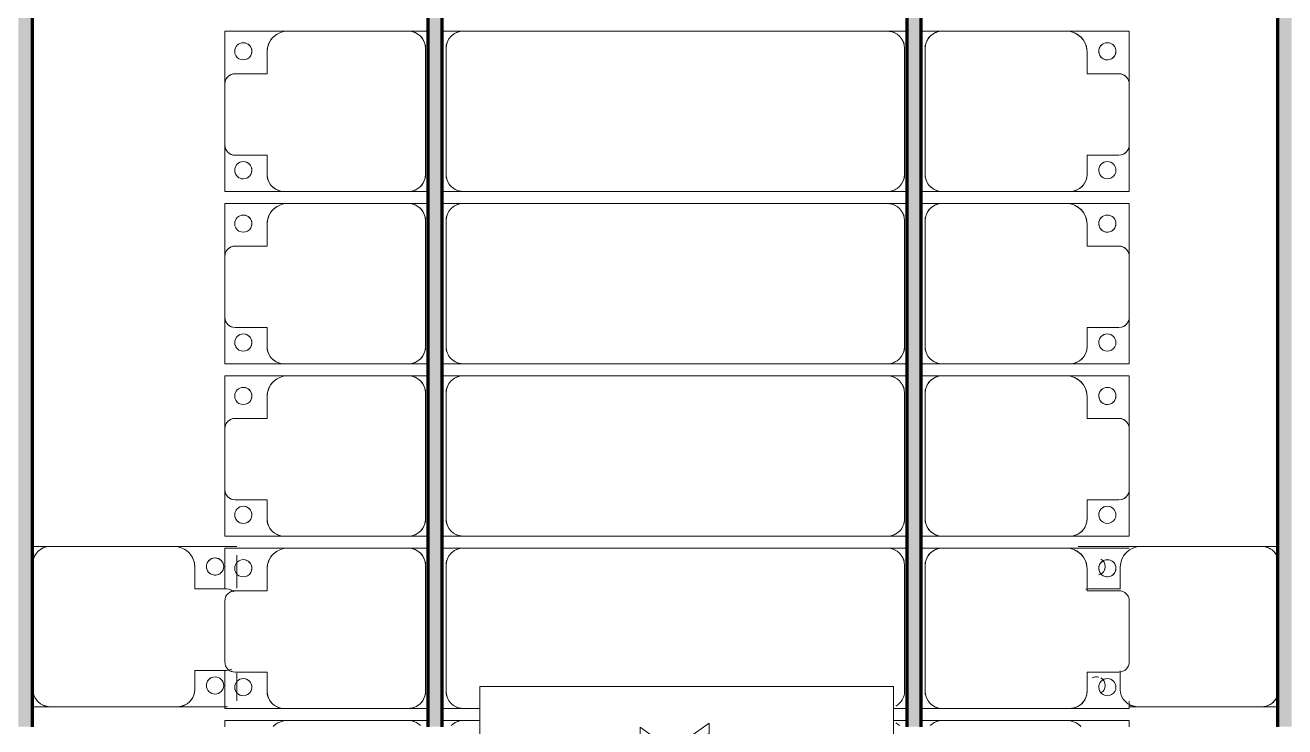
# Model space of a CAD drawing. Header units: millimetres. Extents: x -268744 to 115753, y -96240 to -10461.
# Drawn here: x -39965 to -36310, y -46607 to -44571 of the extents above; entities that cross this region are included whole.
import ezdxf

# ---------------------------------------------------------------- set-up
doc = ezdxf.new("R2010")
doc.units = ezdxf.units.MM
doc.layers.add('A-GENM', color=13, linetype='Continuous', lineweight=9)
doc.layers.add('S-BEAM', color=12, linetype='Continuous', lineweight=9)

# ---------------------------------------------------------------- blocks, each defined once
blk = doc.blocks.new('Dai phao do pin - DẢI PHAO ĐỠ PIN-V64-KHUNG KẾT CẤU BÈ PIN 1')
at = {"layer": 'A-GENM', "color": 7}
for p, q in [((68487.6, 241.6), (68539.7, 241.6)), ((68487.6, 241.6), (68539.7, 241.6)), ((68899.7, 241.6), (68539.7, 241.6)), ((68899.7, 241.6), (69082.2, 241.6)), ((69082.2, 241.6), (68899.7, 241.6)), ((68489.7, 191.6), (68489.7, -173.4)), ((69082.2, 216.5), (69082.2, 120.3)), ((69082.2, 120.3), (69082.2, 216.5)), ((68959.7, 118.2), (68959.7, 181.6)), ((69052.2, 118.2), (68959.7, 118.2)), ((68959.7, -173.4), (68959.7, -118.2)), ((68959.7, -118.2), (69052.2, -118.2)), ((69082.2, -126.6), (69082.2, -206.5)), ((69082.2, -206.5), (69082.2, -126.6)), ((68539.7, -223.4), (68487.6, -223.4)), ((68539.7, -223.4), (68487.6, -223.4)), ((68539.7, -223.4), (68909.7, -223.4)), ((69055, -223.4), (68909.7, -223.4)), ((68909.7, -223.4), (69055, -223.4))]:
    blk.add_line(p, q, dxfattribs=at)
for centre, radius, start, end in [((68539.7, 191.6), 50, 90, 180), ((68539.7, 191.6), 50, 105, 180), ((68899.7, 181.6), 60, 360, 90), ((68899.7, 181.6), 60, 360, 60), ((69018.6, 183.2), 25, 0, 180), ((69018.6, 183.2), 25, 180, 0), ((69018.6, 183.2), 25, 180, 195), ((69018.6, 183.2), 25, 0, 165), ((69018.6, 183.2), 25, 210, 0), ((69052.2, 88.2), 30, 45, 90), ((69052.2, 88.2), 30, 45, 74.1529), ((69052.2, 88.2), 30, 45, 74.1529), ((69052.2, 88.2), 30, 45, 74.1529), ((69018.6, -161.8), 25, 0, 180), ((69018.6, -161.8), 25, 105, 165), ((69018.6, -161.8), 25, 0, 90), ((69052.2, -88.2), 30, 270, 300), ((69052.2, -88.2), 30, 285, 300), ((69052.2, -88.2), 30, 285, 300), ((69052.2, -88.2), 30, 285, 300), ((68539.7, -173.4), 50, 180, 270), ((68539.7, -173.4), 50, 180, 255), ((68909.7, -173.4), 50, 270, 360), ((68909.7, -173.4), 50, 285, 360), ((69018.6, -161.8), 25, 180, 0), ((69018.6, -161.8), 25, 180, 0)]:
    blk.add_arc(centre, radius, start, end, dxfattribs=at)
blk = doc.blocks.new('Dầm C52 - Dầm C52-V20-KHUNG KẾT CẤU BÈ PIN 1')
at = {"layer": 'S-BEAM', "lineweight": 140}
h = blk.add_hatch(color=1, dxfattribs=at)
h.paths.add_polyline_path([(-25480.9, 20), (-25480.9, -20), (-25440.9, -20), (-25440.9, 20)])
h.paths.add_polyline_path([(-25400.9, 1.6), (-25400.9, -20), (-19440.9, -20), (-19443, 20), (-25400.9, 20)])
h.paths.add_polyline_path([(-19400.9, -20), (-13440.9, -20), (-13440.9, 20), (-19400.9, 20), (-19400.9, 1.6)])
h.paths.add_polyline_path([(-13400.9, 1.6), (-13400.9, -20), (-7440.9, -20), (-7440.9, 20), (-13400.9, 20)])
h.paths.add_polyline_path([(-7400.9, 20), (-7400.9, -20), (-1440.9, -20), (-1440.9, 20), (-6515.3, 20)])
h.paths.add_polyline_path([(-1400.9, 1.6), (-1400.9, -20), (4559.1, -20), (4559.1, 20), (-1400.9, 20)])
h.paths.add_polyline_path([(4599.1, 1.6), (4599.1, -20), (10559.1, -20), (10559.1, 20), (4599.1, 20)])
h.paths.add_polyline_path([(10599.1, 20), (10599.1, -20), (16559.1, -20), (16559.1, 20), (11029.4, 20)])
h.paths.add_polyline_path([(16599.1, 20), (16599.1, -20), (22559.1, -20), (22559.1, 20), (17493.2, 20)])
h.paths.add_polyline_path([(22599.1, 1.6), (22599.1, -20), (25259.1, -20), (25259.1, 20), (22599.1, 20)])
h.paths.add_polyline_path([(25299.1, -20), (25441.8, -20), (25441.8, 20), (25299.1, 20), (25299.1, 1.6)])
at = {"layer": 'S-BEAM', "color": 1, "lineweight": 140}
blk.add_line((4559.1, -20), (-1400.9, -20), dxfattribs=at)
blk = doc.blocks.new('Dải phao đi lại kèm đỡ invester - DẢI PHAO ĐI LẠI-V80-KHUNG KẾT CẤU BÈ PIN 1')
at = {"layer": 'A-GENM', "color": 7}
for p, q in [((24258.4, 1312.2), (24411.8, 1312.2)), ((24258.4, 1129.7), (24258.4, 1312.2)), ((24258.4, 1312.2), (24258.4, 1129.7)), ((24411.8, 1312.2), (24258.4, 1312.2)), ((24381.8, 1282.2), (24381.8, 1189.7)), ((24588.2, 1312.2), (24411.8, 1312.2)), ((24588.2, 1312.2), (24723.4, 1312.2)), ((24723.4, 1312.2), (24588.2, 1312.2)), ((24618.2, 1189.7), (24618.2, 1282.2)), ((24723.4, 1312.2), (24723.4, 1139.7)), ((24723.4, 1139.7), (24723.4, 1312.2)), ((24758.4, 1312.2), (24911.8, 1312.2)), ((24758.4, 1129.7), (24758.4, 1312.2)), ((24758.4, 1312.2), (24758.4, 1129.7)), ((24911.8, 1312.2), (24758.4, 1312.2)), ((24881.8, 1282.2), (24881.8, 1189.7)), ((25088.2, 1312.2), (24911.8, 1312.2)), ((25088.2, 1312.2), (25223.4, 1312.2)), ((25223.4, 1312.2), (25088.2, 1312.2)), ((25118.2, 1189.7), (25118.2, 1282.2)), ((25223.4, 1312.2), (25223.4, 1139.7)), ((25223.4, 1139.7), (25223.4, 1312.2)), ((25258.4, 1312.2), (25411.8, 1312.2)), ((25258.4, 1129.7), (25258.4, 1312.2)), ((25258.4, 1312.2), (25258.4, 1129.7)), ((25411.8, 1312.2), (25258.4, 1312.2)), ((25381.8, 1282.2), (25381.8, 1189.7)), ((25588.2, 1312.2), (25411.8, 1312.2)), ((25588.2, 1312.2), (25723.4, 1312.2)), ((25723.4, 1312.2), (25588.2, 1312.2)), ((25618.2, 1189.7), (25618.2, 1282.2)), ((25723.4, 1312.2), (25723.4, 1139.7)), ((25723.4, 1139.7), (25723.4, 1312.2)), ((25758.4, 1129.7), (25758.4, 1312.2)), ((25758.4, 1312.2), (25758.4, 1129.7)), ((25881.8, 1282.2), (25881.8, 1189.7)), ((26088.2, 1312.2), (25911.8, 1312.2)), ((26118.2, 1189.7), (26118.2, 1282.2)), ((26202.2, 1312.2), (26223.4, 1312.2)), ((26223.4, 1312.2), (26202.2, 1312.2)), ((26223.4, 1312.2), (26223.4, 1139.7)), ((26223.4, 1139.7), (26223.4, 1312.2)), ((26258.4, 1312.2), (26276.8, 1312.2)), ((26258.4, 1129.7), (26258.4, 1312.2)), ((26258.4, 1312.2), (26258.4, 1129.7)), ((26276.8, 1312.2), (26258.4, 1312.2)), ((24381.8, 1189.7), (24318.4, 1189.7)), ((24673.4, 1189.7), (24618.2, 1189.7)), ((24881.8, 1189.7), (24818.4, 1189.7)), ((25173.4, 1189.7), (25118.2, 1189.7)), ((25381.8, 1189.7), (25318.4, 1189.7)), ((25673.4, 1189.7), (25618.2, 1189.7)), ((25881.8, 1189.7), (25818.4, 1189.7)), ((26173.4, 1189.7), (26118.2, 1189.7)), ((24723.4, 769.7), (24723.4, 1139.7)), ((25223.4, 769.7), (25223.4, 1139.7)), ((25723.4, 769.7), (25723.4, 1139.7)), ((26223.4, 769.7), (26223.4, 1139.7)), ((24258.4, 1129.7), (24258.4, 769.7)), ((24758.4, 1129.7), (24758.4, 769.7)), ((25258.4, 1129.7), (25258.4, 769.7)), ((25758.4, 1129.7), (25758.4, 769.7)), ((26258.4, 1129.7), (26258.4, 769.7)), ((24258.4, 707.6), (24258.4, 769.7)), ((24258.4, 707.6), (24258.4, 769.7)), ((24723.4, 769.7), (24723.4, 707.6)), ((24723.4, 769.7), (24723.4, 707.6)), ((24758.4, 707.6), (24758.4, 769.7)), ((24758.4, 707.6), (24758.4, 769.7)), ((25223.4, 769.7), (25223.4, 707.6)), ((25223.4, 769.7), (25223.4, 707.6)), ((25258.4, 707.6), (25258.4, 769.7)), ((25258.4, 707.6), (25258.4, 769.7)), ((25723.4, 769.7), (25723.4, 707.6)), ((25723.4, 769.7), (25723.4, 707.6)), ((25758.4, 707.6), (25758.4, 769.7)), ((25758.4, 707.6), (25758.4, 769.7)), ((26223.4, 769.7), (26223.4, 707.6)), ((26223.4, 769.7), (26223.4, 707.6)), ((26258.4, 707.6), (26258.4, 769.7)), ((26258.4, 707.6), (26258.4, 769.7)), ((24308.4, 719.7), (24673.4, 719.7)), ((24808.4, 719.7), (25173.4, 719.7)), ((25308.4, 719.7), (25673.4, 719.7)), ((25808.4, 719.7), (26173.4, 719.7)), ((24258.4, 610.3), (24258.4, 667.6)), ((24258.4, 610.3), (24258.4, 667.6)), ((24673.4, 660.3), (24308.4, 660.3)), ((24723.4, 667.6), (24723.4, 610.3)), ((24723.4, 667.6), (24723.4, 610.3)), ((24758.4, 610.3), (24758.4, 667.6)), ((24758.4, 610.3), (24758.4, 667.6)), ((25173.4, 660.3), (24808.4, 660.3)), ((25223.4, 667.6), (25223.4, 610.3)), ((25223.4, 667.6), (25223.4, 610.3)), ((25258.4, 610.3), (25258.4, 667.6)), ((25258.4, 610.3), (25258.4, 667.6)), ((25673.4, 660.3), (25308.4, 660.3)), ((25723.4, 667.6), (25723.4, 610.3)), ((25723.4, 667.6), (25723.4, 610.3)), ((25758.4, 610.3), (25758.4, 667.6)), ((25758.4, 610.3), (25758.4, 667.6)), ((26173.4, 660.3), (25808.4, 660.3)), ((26223.4, 667.6), (26223.4, 627.6)), ((26223.4, 667.6), (26223.4, 627.6)), ((26258.4, 627.6), (26258.4, 667.6)), ((26258.4, 627.6), (26258.4, 667.6)), ((24258.4, 610.3), (24258.4, -620.3)), ((24723.4, -620.3), (24723.4, 610.3)), ((24758.4, 610.3), (24758.4, -620.3)), ((25223.4, -620.3), (25223.4, 610.3)), ((25258.4, 610.3), (25258.4, -620.3)), ((25723.4, -620.3), (25723.4, 610.3)), ((25758.4, 610.3), (25758.4, -620.3)), ((26223.4, -620.3), (26223.4, -572.4)), ((26258.4, -572.4), (26258.4, -620.3)), ((24258.4, -682.4), (24258.4, -620.3)), ((24258.4, -682.4), (24258.4, -620.3)), ((24723.4, -620.3), (24723.4, -682.4)), ((24723.4, -620.3), (24723.4, -682.4)), ((24758.4, -682.4), (24758.4, -620.3)), ((24758.4, -682.4), (24758.4, -620.3)), ((25223.4, -620.3), (25223.4, -682.4)), ((25223.4, -620.3), (25223.4, -682.4)), ((25258.4, -682.4), (25258.4, -620.3)), ((25258.4, -682.4), (25258.4, -620.3)), ((25723.4, -620.3), (25723.4, -682.4)), ((25723.4, -620.3), (25723.4, -682.4)), ((25758.4, -682.4), (25758.4, -620.3)), ((25758.4, -682.4), (25758.4, -620.3)), ((26223.4, -620.3), (26223.4, -682.4)), ((26223.4, -620.3), (26223.4, -682.4)), ((26258.4, -682.4), (26258.4, -620.3)), ((26258.4, -682.4), (26258.4, -620.3)), ((24308.4, -670.3), (24673.4, -670.3)), ((24808.4, -670.3), (25173.4, -670.3)), ((25308.4, -670.3), (25673.4, -670.3)), ((25808.4, -670.3), (26173.4, -670.3)), ((24258.4, -779.7), (24258.4, -722.4)), ((24258.4, -779.7), (24258.4, -722.4)), ((24673.4, -729.7), (24308.4, -729.7)), ((24723.4, -722.4), (24723.4, -779.7)), ((24723.4, -722.4), (24723.4, -779.7)), ((24758.4, -779.7), (24758.4, -722.4)), ((24758.4, -779.7), (24758.4, -722.4)), ((25173.4, -729.7), (24808.4, -729.7)), ((25223.4, -722.4), (25223.4, -779.7)), ((25223.4, -722.4), (25223.4, -779.7)), ((25258.4, -779.7), (25258.4, -722.4)), ((25258.4, -779.7), (25258.4, -722.4)), ((25673.4, -729.7), (25308.4, -729.7)), ((25723.4, -722.4), (25723.4, -779.7)), ((25723.4, -722.4), (25723.4, -779.7)), ((25758.4, -779.7), (25758.4, -722.4)), ((25758.4, -779.7), (25758.4, -722.4)), ((26173.4, -729.7), (25808.4, -729.7)), ((26223.4, -722.4), (26223.4, -779.7)), ((26223.4, -722.4), (26223.4, -779.7)), ((26258.4, -779.7), (26258.4, -722.4)), ((26258.4, -779.7), (26258.4, -722.4)), ((24258.4, -779.7), (24258.4, -1129.7)), ((24723.4, -1139.7), (24723.4, -779.7)), ((24758.4, -779.7), (24758.4, -1129.7)), ((25223.4, -1139.7), (25223.4, -779.7)), ((25258.4, -779.7), (25258.4, -1129.7)), ((25723.4, -1139.7), (25723.4, -779.7)), ((25758.4, -779.7), (25758.4, -1129.7)), ((26223.4, -1139.7), (26223.4, -779.7)), ((26258.4, -779.7), (26258.4, -1129.7)), ((24258.4, -1312.2), (24258.4, -1129.7)), ((24258.4, -1129.7), (24258.4, -1312.2)), ((24758.4, -1312.2), (24758.4, -1129.7)), ((24758.4, -1129.7), (24758.4, -1312.2)), ((25258.4, -1312.2), (25258.4, -1129.7)), ((25258.4, -1129.7), (25258.4, -1312.2)), ((25758.4, -1312.2), (25758.4, -1129.7)), ((25758.4, -1129.7), (25758.4, -1312.2)), ((26258.4, -1312.2), (26258.4, -1129.7)), ((26258.4, -1129.7), (26258.4, -1312.2)), ((24723.4, -1139.7), (24723.4, -1312.2)), ((24723.4, -1312.2), (24723.4, -1139.7)), ((25223.4, -1139.7), (25223.4, -1312.2)), ((25223.4, -1312.2), (25223.4, -1139.7)), ((25723.4, -1139.7), (25723.4, -1312.2)), ((25723.4, -1312.2), (25723.4, -1139.7)), ((26223.4, -1139.7), (26223.4, -1312.2)), ((26223.4, -1312.2), (26223.4, -1139.7)), ((24318.4, -1189.7), (24381.8, -1189.7)), ((24381.8, -1189.7), (24381.8, -1282.2)), ((24618.2, -1282.2), (24618.2, -1189.7)), ((24618.2, -1189.7), (24673.4, -1189.7)), ((24818.4, -1189.7), (24881.8, -1189.7)), ((24881.8, -1189.7), (24881.8, -1282.2)), ((25118.2, -1282.2), (25118.2, -1189.7)), ((25118.2, -1189.7), (25173.4, -1189.7)), ((25318.4, -1189.7), (25381.8, -1189.7)), ((25381.8, -1189.7), (25381.8, -1282.2)), ((25618.2, -1282.2), (25618.2, -1189.7)), ((25618.2, -1189.7), (25673.4, -1189.7)), ((25818.4, -1189.7), (25881.8, -1189.7)), ((25881.8, -1189.7), (25881.8, -1282.2)), ((26118.2, -1282.2), (26118.2, -1189.7)), ((26118.2, -1189.7), (26173.4, -1189.7)), ((24411.8, -1312.2), (24258.4, -1312.2)), ((24258.4, -1312.2), (24411.8, -1312.2)), ((24411.8, -1312.2), (24588.2, -1312.2)), ((24723.4, -1312.2), (24588.2, -1312.2)), ((24588.2, -1312.2), (24723.4, -1312.2)), ((24911.8, -1312.2), (24758.4, -1312.2)), ((24758.4, -1312.2), (24911.8, -1312.2)), ((24911.8, -1312.2), (25088.2, -1312.2)), ((25223.4, -1312.2), (25088.2, -1312.2)), ((25088.2, -1312.2), (25223.4, -1312.2)), ((25411.8, -1312.2), (25258.4, -1312.2)), ((25258.4, -1312.2), (25411.8, -1312.2)), ((25411.8, -1312.2), (25588.2, -1312.2)), ((25723.4, -1312.2), (25588.2, -1312.2)), ((25588.2, -1312.2), (25723.4, -1312.2)), ((25876.8, -1312.2), (25758.4, -1312.2)), ((25758.4, -1312.2), (25876.8, -1312.2)), ((25911.8, -1312.2), (26088.2, -1312.2)), ((26223.4, -1312.2), (26113.2, -1312.2)), ((26113.2, -1312.2), (26223.4, -1312.2)), ((26276.8, -1312.2), (26258.4, -1312.2)), ((26258.4, -1312.2), (26276.8, -1312.2))]:
    blk.add_line(p, q, dxfattribs=at)
for centre, radius, start, end in [((24411.8, 1282.2), 30, 90, 180), ((24411.8, 1282.2), 30, 105, 165), ((24411.8, 1282.2), 30, 135, 165), ((24411.8, 1282.2), 30, 135, 165), ((24588.2, 1282.2), 30, 0, 90), ((24588.2, 1282.2), 30, 60, 75), ((24588.2, 1282.2), 30, 15, 75), ((24588.2, 1282.2), 30, 60, 75), ((24588.2, 1282.2), 30, 15, 30), ((24588.2, 1282.2), 30, 15, 30), ((24911.8, 1282.2), 30, 90, 180), ((24911.8, 1282.2), 30, 105, 165), ((24911.8, 1282.2), 30, 135, 165), ((24911.8, 1282.2), 30, 135, 165), ((25088.2, 1282.2), 30, 0, 90), ((25088.2, 1282.2), 30, 60, 75), ((25088.2, 1282.2), 30, 15, 75), ((25088.2, 1282.2), 30, 60, 75), ((25088.2, 1282.2), 30, 15, 30), ((25088.2, 1282.2), 30, 15, 30), ((25411.8, 1282.2), 30, 90, 180), ((25411.8, 1282.2), 30, 105, 165), ((25411.8, 1282.2), 30, 139.6216, 165), ((25411.8, 1282.2), 30, 139.6216, 165), ((25588.2, 1282.2), 30, 0, 90), ((25588.2, 1282.2), 30, 60, 75), ((25588.2, 1282.2), 30, 15, 75), ((25588.2, 1282.2), 30, 60, 75), ((25588.2, 1282.2), 30, 15, 30), ((25588.2, 1282.2), 30, 15, 30), ((25911.8, 1282.2), 30, 90, 180), ((26088.2, 1282.2), 30, 0, 90), ((24316.8, 1248.6), 25, 90, 270), ((24316.8, 1248.6), 25, 90, 255), ((24316.8, 1248.6), 25, 270, 90), ((24316.8, 1248.6), 25, 300, 90), ((24661.8, 1248.6), 25, 90, 270), ((24661.8, 1248.6), 25, 90, 180), ((24661.8, 1248.6), 25, 270, 90), ((24661.8, 1248.6), 25, 270, 90), ((24816.8, 1248.6), 25, 90, 270), ((24816.8, 1248.6), 25, 90, 255), ((24816.8, 1248.6), 25, 270, 90), ((24816.8, 1248.6), 25, 300, 90), ((25161.8, 1248.6), 25, 90, 270), ((25161.8, 1248.6), 25, 90, 180), ((25161.8, 1248.6), 25, 270, 90), ((25161.8, 1248.6), 25, 270, 90), ((25316.8, 1248.6), 25, 90, 270), ((25316.8, 1248.6), 25, 90, 255), ((25316.8, 1248.6), 25, 270, 90), ((25316.8, 1248.6), 25, 300, 90), ((25661.8, 1248.6), 25, 90, 270), ((25661.8, 1248.6), 25, 90, 180), ((25661.8, 1248.6), 25, 270, 90), ((25661.8, 1248.6), 25, 270, 90), ((25816.8, 1248.6), 25, 90, 270), ((25816.8, 1248.6), 25, 90, 255), ((25816.8, 1248.6), 25, 270, 90), ((25816.8, 1248.6), 25, 300, 90), ((26161.8, 1248.6), 25, 90, 270), ((26161.8, 1248.6), 25, 90, 180), ((26161.8, 1248.6), 25, 270, 90), ((26161.8, 1248.6), 25, 270, 90), ((24316.8, 1248.6), 25, 270, 285), ((24661.8, 1248.6), 25, 195, 255), ((24816.8, 1248.6), 25, 270, 285), ((25161.8, 1248.6), 25, 195, 255), ((25316.8, 1248.6), 25, 270, 285), ((25661.8, 1248.6), 25, 195, 255), ((25816.8, 1248.6), 25, 270, 285), ((26161.8, 1248.6), 25, 195, 255), ((24318.4, 1129.7), 60, 90, 180), ((24318.4, 1129.7), 60, 90, 150), ((24673.4, 1139.7), 50, 0, 90), ((24673.4, 1139.7), 50, 15, 90), ((24818.4, 1129.7), 60, 90, 180), ((24818.4, 1129.7), 60, 90, 150), ((25173.4, 1139.7), 50, 0, 90), ((25173.4, 1139.7), 50, 15, 90), ((25318.4, 1129.7), 60, 90, 180), ((25318.4, 1129.7), 60, 90, 150), ((25673.4, 1139.7), 50, 360, 90), ((25673.4, 1139.7), 50, 15, 90), ((25818.4, 1129.7), 60, 90, 180), ((25818.4, 1129.7), 60, 90, 150), ((26173.4, 1139.7), 50, 360, 90), ((26173.4, 1139.7), 50, 15, 90), ((26318.4, 1129.7), 60, 135, 180), ((26318.4, 1129.7), 60, 135, 150), ((24308.4, 769.7), 50, 180, 270), ((24673.4, 769.7), 50, 270, 0), ((24808.4, 769.7), 50, 180, 270), ((25173.4, 769.7), 50, 270, 0), ((25308.4, 769.7), 50, 180, 270), ((25673.4, 769.7), 50, 270, 360), ((25808.4, 769.7), 50, 180, 270), ((26173.4, 769.7), 50, 270, 360), ((26308.4, 769.7), 50, 180, 225), ((24308.4, 769.7), 50, 195, 270), ((24673.4, 769.7), 50, 270, 345), ((24808.4, 769.7), 50, 195, 270), ((25173.4, 769.7), 50, 270, 345), ((25308.4, 769.7), 50, 195, 270), ((25673.4, 769.7), 50, 270, 345), ((25808.4, 769.7), 50, 195, 270), ((26173.4, 769.7), 50, 270, 345), ((26308.4, 769.7), 50, 195, 225), ((24308.4, 610.3), 50, 90, 180), ((24308.4, 610.3), 50, 105, 120), ((24673.4, 610.3), 50, 0, 90), ((24673.4, 610.3), 50, 60, 90), ((24808.4, 610.3), 50, 90, 180), ((24808.4, 610.3), 50, 105, 120), ((25173.4, 610.3), 50, 0, 90), ((25173.4, 610.3), 50, 60, 90), ((25308.4, 610.3), 50, 90, 180), ((25308.4, 610.3), 50, 105, 120), ((25673.4, 610.3), 50, 360, 90), ((25673.4, 610.3), 50, 60, 90), ((25808.4, 610.3), 50, 90, 180), ((25808.4, 610.3), 50, 105, 120), ((26173.4, 610.3), 50, 30, 90), ((26173.4, 610.3), 50, 60, 90), ((24308.4, 610.3), 50, 150, 180), ((24673.4, 610.3), 50, 15, 30), ((24808.4, 610.3), 50, 150, 180), ((25173.4, 610.3), 50, 15, 30), ((25308.4, 610.3), 50, 150, 180), ((25673.4, 610.3), 50, 15, 30), ((25808.4, 610.3), 50, 150, 180), ((26308.4, 610.3), 50, 135, 150), ((24308.4, -620.3), 50, 180, 270), ((24673.4, -620.3), 50, 270, 0), ((24673.4, -620.3), 50, 330, 0), ((24808.4, -620.3), 50, 180, 270), ((25173.4, -620.3), 50, 270, 0), ((25173.4, -620.3), 50, 330, 0), ((25308.4, -620.3), 50, 180, 270), ((25673.4, -620.3), 50, 270, 360), ((25673.4, -620.3), 50, 330, 360), ((25808.4, -620.3), 50, 180, 270), ((26173.4, -620.3), 50, 270, 360), ((26173.4, -620.3), 50, 330, 360), ((26308.4, -620.3), 50, 180, 225), ((24308.4, -620.3), 50, 195, 225), ((24808.4, -620.3), 50, 195, 225), ((25308.4, -620.3), 50, 195, 225), ((25808.4, -620.3), 50, 195, 225), ((26308.4, -620.3), 50, 195, 225), ((24308.4, -620.3), 50, 240, 270), ((24673.4, -620.3), 50, 270, 300), ((24808.4, -620.3), 50, 240, 270), ((25173.4, -620.3), 50, 270, 300), ((25308.4, -620.3), 50, 240, 270), ((25673.4, -620.3), 50, 270, 300), ((25808.4, -620.3), 50, 240, 270), ((26173.4, -620.3), 50, 270, 300), ((24308.4, -779.7), 50, 90, 180), ((24308.4, -779.7), 50, 90, 165), ((24673.4, -779.7), 50, 0, 90), ((24673.4, -779.7), 50, 15, 90), ((24808.4, -779.7), 50, 90, 180), ((24808.4, -779.7), 50, 90, 165), ((25173.4, -779.7), 50, 0, 90), ((25173.4, -779.7), 50, 15, 90), ((25308.4, -779.7), 50, 90, 180), ((25308.4, -779.7), 50, 90, 165), ((25673.4, -779.7), 50, 0, 90), ((25673.4, -779.7), 50, 15, 90), ((25808.4, -779.7), 50, 90, 180), ((25808.4, -779.7), 50, 90, 165), ((26173.4, -779.7), 50, 360, 90), ((26173.4, -779.7), 50, 15, 90), ((26308.4, -779.7), 50, 135, 180), ((26308.4, -779.7), 50, 135, 165), ((24318.4, -1129.7), 60, 180, 270), ((24818.4, -1129.7), 60, 180, 270), ((25318.4, -1129.7), 60, 180, 270), ((25818.4, -1129.7), 60, 180, 270), ((26318.4, -1129.7), 60, 180, 225), ((24318.4, -1129.7), 60, 210, 270), ((24673.4, -1139.7), 50, 270, 0), ((24673.4, -1139.7), 50, 270, 345), ((24818.4, -1129.7), 60, 210, 270), ((25173.4, -1139.7), 50, 270, 0), ((25173.4, -1139.7), 50, 270, 345), ((25318.4, -1129.7), 60, 210, 270), ((25673.4, -1139.7), 50, 270, 360), ((25673.4, -1139.7), 50, 270, 345), ((25818.4, -1129.7), 60, 210, 270), ((26173.4, -1139.7), 50, 270, 360), ((26173.4, -1139.7), 50, 270, 345), ((26318.4, -1129.7), 60, 210, 225), ((24316.8, -1258.6), 25, 90, 270), ((24316.8, -1258.6), 25, 90, 165), ((24316.8, -1258.6), 25, 270, 90), ((24316.8, -1258.6), 25, 60, 90), ((24661.8, -1258.6), 25, 90, 270), ((24661.8, -1258.6), 25, 90, 165), ((24661.8, -1258.6), 25, 270, 90), ((24661.8, -1258.6), 25, 15, 90), ((24816.8, -1258.6), 25, 90, 270), ((24816.8, -1258.6), 25, 90, 165), ((24816.8, -1258.6), 25, 270, 90), ((24816.8, -1258.6), 25, 60, 90), ((25161.8, -1258.6), 25, 90, 270), ((25161.8, -1258.6), 25, 90, 165), ((25161.8, -1258.6), 25, 270, 90), ((25161.8, -1258.6), 25, 15, 90), ((25316.8, -1258.6), 25, 90, 270), ((25316.8, -1258.6), 25, 90, 165), ((25316.8, -1258.6), 25, 270, 90), ((25316.8, -1258.6), 25, 60, 90), ((25661.8, -1258.6), 25, 90, 270), ((25661.8, -1258.6), 25, 90, 165), ((25661.8, -1258.6), 25, 270, 90), ((25661.8, -1258.6), 25, 15, 90), ((25816.8, -1258.6), 25, 90, 270), ((25816.8, -1258.6), 25, 90, 165), ((25816.8, -1258.6), 25, 270, 90), ((25816.8, -1258.6), 25, 60, 90), ((26161.8, -1258.6), 25, 90, 270), ((26161.8, -1258.6), 25, 90, 165), ((26161.8, -1258.6), 25, 270, 90), ((26161.8, -1258.6), 25, 15, 90), ((24316.8, -1258.6), 25, 180, 270), ((24316.8, -1258.6), 25, 270, 30), ((24661.8, -1258.6), 25, 180, 270), ((24661.8, -1258.6), 25, 270, 0), ((24816.8, -1258.6), 25, 180, 270), ((24816.8, -1258.6), 25, 270, 30), ((25161.8, -1258.6), 25, 180, 270), ((25161.8, -1258.6), 25, 270, 360), ((25316.8, -1258.6), 25, 180, 270), ((25316.8, -1258.6), 25, 270, 30), ((25661.8, -1258.6), 25, 180, 270), ((25661.8, -1258.6), 25, 270, 360), ((25816.8, -1258.6), 25, 180, 270), ((25816.8, -1258.6), 25, 270, 30), ((26161.8, -1258.6), 25, 180, 270), ((26161.8, -1258.6), 25, 270, 360), ((24411.8, -1282.2), 30, 180, 270), ((24411.8, -1282.2), 30, 195, 225), ((24411.8, -1282.2), 30, 195, 255), ((24411.8, -1282.2), 30, 195, 225), ((24588.2, -1282.2), 30, 270, 0), ((24588.2, -1282.2), 30, 285, 345), ((24588.2, -1282.2), 30, 285, 300), ((24588.2, -1282.2), 30, 285, 300), ((24588.2, -1282.2), 30, 326.069, 345), ((24588.2, -1282.2), 30, 326.069, 345), ((24911.8, -1282.2), 30, 180, 270), ((24911.8, -1282.2), 30, 195, 225), ((24911.8, -1282.2), 30, 195, 255), ((24911.8, -1282.2), 30, 195, 225), ((25088.2, -1282.2), 30, 270, 0), ((25088.2, -1282.2), 30, 285, 345), ((25088.2, -1282.2), 30, 285, 300), ((25088.2, -1282.2), 30, 285, 300), ((25088.2, -1282.2), 30, 326.069, 345), ((25088.2, -1282.2), 30, 326.069, 345), ((25411.8, -1282.2), 30, 180, 270), ((25411.8, -1282.2), 30, 195, 220.3784), ((25411.8, -1282.2), 30, 195, 255), ((25411.8, -1282.2), 30, 195, 220.3784), ((25588.2, -1282.2), 30, 270, 0), ((25588.2, -1282.2), 30, 285, 345), ((25588.2, -1282.2), 30, 285, 300), ((25588.2, -1282.2), 30, 285, 300), ((25588.2, -1282.2), 30, 326.069, 345), ((25588.2, -1282.2), 30, 326.069, 345), ((25911.8, -1282.2), 30, 180, 270), ((25911.8, -1282.2), 30, 195, 210), ((25911.8, -1282.2), 30, 195, 210), ((25911.8, -1282.2), 30, 195, 210), ((26088.2, -1282.2), 30, 270, 360), ((26088.2, -1282.2), 30, 315, 345), ((26088.2, -1282.2), 30, 326.069, 345), ((26088.2, -1282.2), 30, 326.069, 330)]:
    blk.add_arc(centre, radius, start, end, dxfattribs=at)
blk = doc.blocks.new('Dầm C52 - Dầm C52-V81-KHUNG KẾT CẤU BÈ PIN 1')
at = {"layer": 'S-BEAM', "lineweight": 140}
h = blk.add_hatch(color=1, dxfattribs=at)
h.paths.add_polyline_path([(-25480.9, 20), (-25480.9, -20), (-25440.9, -20), (-25445.2, 20)])
h.paths.add_polyline_path([(-25400.9, -20), (-19440.9, -20), (-19443, 20), (-25400.9, 20), (-25400.9, -7.9)])
h.paths.add_polyline_path([(-19400.9, -20), (-13440.9, -20), (-13440.9, 20), (-19400.9, 20), (-19400.9, -7.9)])
h.paths.add_polyline_path([(-13400.9, -7.9), (-13400.9, -20), (-7440.9, -20), (-7440.9, 20), (-13400.9, 20)])
h.paths.add_polyline_path([(-7400.9, -20), (-1440.9, -20), (-1440.9, 20), (-7400.9, 20), (-7400.9, -7.9)])
h.paths.add_polyline_path([(-1400.9, -7.9), (-1400.9, -20), (4559.1, -20), (4559.1, 20), (-1400.9, 20)])
h.paths.add_polyline_path([(4599.1, -20), (10559.1, -20), (10559.1, 20), (4599.1, 20), (4599.1, -7.9)])
h.paths.add_polyline_path([(10599.1, 20), (10599.1, -20), (16559.1, -20), (16559.1, 20), (11029.4, 20)])
h.paths.add_polyline_path([(16599.1, -20), (22559.1, -20), (22559.1, 20), (16599.1, 20), (16599.1, -7.9)])
h.paths.add_polyline_path([(22599.1, -7.9), (22599.1, -20), (25259.1, -20), (25259.1, 20), (22599.1, 20)])
h.paths.add_polyline_path([(25299.1, -20), (25480.9, -20), (25480.9, 20), (25299.1, 20), (25299.1, -7.9)])
at = {"layer": 'S-BEAM', "color": 1, "lineweight": 140}
for p, q in [((-1400.9, 20), (4559.1, 20)), ((4559.1, -20), (-1400.9, -20))]:
    blk.add_line(p, q, dxfattribs=at)
blk = doc.blocks.new('Dầm C52 - Dầm C52-102503-KHUNG KẾT CẤU BÈ PIN 1')
at = {"layer": 'S-BEAM', "lineweight": 140}
h = blk.add_hatch(color=1, dxfattribs=at)
h.paths.add_polyline_path([(-25480.9, 20), (-25480.9, -20), (-25440.9, -20), (-25440.9, 20)])
h.paths.add_polyline_path([(-25400.9, 20), (-25400.9, -20), (-19440.9, -20), (-19443, 20), (-24983.5, 20)])
h.paths.add_polyline_path([(-19400.9, 20), (-19400.9, -20), (-13440.9, -20), (-13440.9, 20), (-17596.2, 20)])
h.paths.add_polyline_path([(-13400.9, -20), (-7440.9, -20), (-7440.9, 20), (-13400.9, 20)])
h.paths.add_polyline_path([(-7400.9, -20), (-1440.9, -20), (-1440.9, 20), (-7400.9, 20)])
h.paths.add_polyline_path([(-1400.9, -20), (4559.1, -20), (4559.1, 20), (-1400.9, 20)])
h.paths.add_polyline_path([(4599.1, -20), (10559.1, -20), (10559.1, 20), (4599.1, 20)])
h.paths.add_polyline_path([(10599.1, 20), (10599.1, -20), (16559.1, -20), (16559.1, 20), (11952.8, 20)])
h.paths.add_polyline_path([(16599.1, -20), (22559.1, -20), (22559.1, 20), (16599.1, 20)])
h.paths.add_polyline_path([(22599.1, -20), (25259.1, -20), (25259.1, 20), (22599.1, 20)])
h.paths.add_polyline_path([(25299.1, -20), (25441.8, -20), (25441.8, 20), (25299.1, 20)])
at = {"layer": 'S-BEAM', "color": 1, "lineweight": 140}
for p, q in [((-1400.9, 20), (4559.1, 20)), ((4559.1, -20), (-1400.9, -20))]:
    blk.add_line(p, q, dxfattribs=at)
blk = doc.blocks.new('Dầm C52 - Dầm C52-102502-KHUNG KẾT CẤU BÈ PIN 1')
at = {"layer": 'S-BEAM', "lineweight": 140}
h = blk.add_hatch(color=1, dxfattribs=at)
h.paths.add_polyline_path([(-25480.9, 20), (-25480.9, -20), (-25440.9, -20), (-25440.9, 20)])
h.paths.add_polyline_path([(-25400.9, 20), (-25400.9, -20), (-19440.9, -20), (-19443, 20), (-24983.5, 20)])
h.paths.add_polyline_path([(-19400.9, 20), (-19400.9, -20), (-13440.9, -20), (-13440.9, 20), (-18981.3, 20)])
h.paths.add_polyline_path([(-13400.9, -20), (-7440.9, -20), (-7440.9, 20), (-13400.9, 20)])
h.paths.add_polyline_path([(-7400.9, -20), (-1440.9, -20), (-1440.9, 20), (-7400.9, 20)])
h.paths.add_polyline_path([(-1400.9, -20), (4559.1, -20), (4559.1, 20), (-1400.9, 20)])
h.paths.add_polyline_path([(4599.1, 20), (4599.1, -20), (10559.1, -20), (10559.1, 20), (5027.2, 20)])
h.paths.add_polyline_path([(10599.1, -20), (16559.1, -20), (16559.1, 20), (10599.1, 20)])
h.paths.add_polyline_path([(16599.1, 20), (16599.1, -20), (22559.1, -20), (22559.1, 20), (17031.5, 20)])
h.paths.add_polyline_path([(22599.1, -20), (25259.1, -20), (25259.1, 20), (22599.1, 20)])
h.paths.add_polyline_path([(25299.1, -20), (25480.9, -20), (25480.9, 20), (25299.1, 20)])
at = {"layer": 'S-BEAM', "color": 1, "lineweight": 140}
blk.add_line((-1400.9, 20), (4559.1, 20), dxfattribs=at)
blk = doc.blocks.new('Dai phao do pin - DẢI PHAO ĐỠ PIN-V91-KHUNG KẾT CẤU BÈ PIN 1')
at = {"layer": 'A-GENM', "color": 7}
for p, q in [((-1312.2, 241.6), (-1129.7, 241.6)), ((-1129.7, 241.6), (-1312.2, 241.6)), ((-779.7, 241.6), (-1129.7, 241.6)), ((-779.7, 241.6), (-732.4, 241.6)), ((-779.7, 241.6), (-732.4, 241.6)), ((-1189.7, 181.6), (-1189.7, 118.2)), ((-1189.7, 118.2), (-1282.2, 118.2)), ((-1189.7, -119.2), (-1189.7, -173.4)), ((-1139.7, -223.4), (-1164.4, -223.4)), ((-1164.4, -223.4), (-1139.7, -223.4)), ((-1139.7, -223.4), (-779.7, -223.4)), ((-732.4, -223.4), (-779.7, -223.4)), ((-732.4, -223.4), (-779.7, -223.4))]:
    blk.add_line(p, q, dxfattribs=at)
for centre, radius, start, end in [((-1129.7, 181.6), 60, 90, 180), ((-1129.7, 181.6), 60, 135, 150), ((-779.7, 191.6), 50, 30, 90), ((-779.7, 191.6), 50, 30, 75), ((-1258.6, 183.2), 25, 285, 0), ((-1258.6, 183.2), 25, 0, 60), ((-1258.6, 183.2), 25, 0, 60), ((-1258.6, 183.2), 25, 330, 360), ((-1258.6, 183.2), 25, 285, 300), ((-1282.2, 88.2), 30, 90, 105), ((-1258.6, -161.8), 25, 75, 120), ((-1258.6, -161.8), 25, 90, 120), ((-1258.6, -161.8), 25, 0, 60), ((-1258.6, -161.8), 25, 0, 60), ((-1258.6, -161.8), 25, 300, 0), ((-1258.6, -161.8), 25, 300, 360), ((-1139.7, -173.4), 50, 180, 270), ((-1139.7, -173.4), 50, 240, 255), ((-779.7, -173.4), 50, 270, 330), ((-779.7, -173.4), 50, 285, 330)]:
    blk.add_arc(centre, radius, start, end, dxfattribs=at)
blk = doc.blocks.new('Invester - SG -510HX-20237-KHUNG KẾT CẤU BÈ PIN 1')
at = {"layer": 'A-GENM', "color": 7}
for p, q in [((800, 600), (-800, 600)), ((-800, 600), (-800, -600)), ((800, -600), (800, 600)), ((-700.9, 111.3), (-707.5, 97.6)), ((-690.2, 123), (-700.9, 111.3)), ((-675.5, 131.4), (-690.2, 123)), ((-657.8, 136.5), (-675.5, 131.4)), ((-673.2, 104.5), (-658.6, 111)), ((-658.6, 111), (-637.3, 113.1)), ((-638.3, 138.2), (-657.8, 136.5)), ((-617.1, 136.5), (-638.3, 138.2)), ((-637.3, 113.1), (-616.4, 111)), ((-598.5, 131.1), (-617.1, 136.5)), ((-616.4, 111), (-601.4, 104.4)), ((-583.3, 122.2), (-598.5, 131.1)), ((-572, 110), (-583.3, 122.2)), ((-564.9, 95.2), (-572, 110)), ((-503.5, 110.4), (-518.5, 88.3)), ((-483.3, 125.9), (-503.5, 110.4)), ((-458.6, 135.2), (-483.3, 125.9)), ((-462.9, 107.7), (-430.8, 113.1)), ((-430.4, 138.2), (-458.6, 135.2)), ((-430.8, 113.1), (-402.5, 108.1)), ((-409.7, 136.5), (-430.4, 138.2)), ((-391.1, 131.1), (-409.7, 136.5)), ((-375.4, 122.6), (-391.1, 131.1)), ((-363.6, 111.2), (-375.4, 122.6)), ((-354.8, 96.6), (-363.6, 111.2)), ((-116.3, 132), (-138.3, 28.4)), ((-19, 132), (-116.3, 132)), ((-19, 106.9), (-19, 132)), ((81.5, 122), (68, 108.4)), ((90.4, 135.1), (81.5, 122)), ((106.6, 135.1), (90.4, 135.1)), ((106.6, -65.8), (106.6, 135.1)), ((182.8, 110.4), (173.6, 90.8)), ((195.5, 124.2), (182.8, 110.4)), ((212, 132.4), (195.5, 124.2)), ((232.1, 135.1), (212, 132.4)), ((216.1, 106.6), (231.9, 110)), ((231.9, 110), (248.5, 106.2)), ((247.6, 133.5), (232.1, 135.1)), ((261.5, 128.6), (247.6, 133.5)), ((273.1, 120.7), (261.5, 128.6)), ((281.7, 110), (273.1, 120.7)), ((293.5, 80.2), (281.7, 110)), ((354.6, 135.1), (329.5, 135.1)), ((329.5, 135.1), (329.5, -65.8)), ((354.6, 53.5), (354.6, 135.1)), ((486.4, 135.1), (461.3, 135.1)), ((461.3, 135.1), (461.3, 53.5)), ((486.4, -65.8), (486.4, 135.1)), ((551, 135.1), (521, 135.1)), ((521, 135.1), (585.8, 43.7)), ((587.6, 83.6), (551, 135.1)), ((650.5, 135.1), (614.3, 84)), ((616.2, 43.3), (681.1, 135.1)), ((681.1, 135.1), (650.5, 135.1)), ((-707.5, 97.6), (-709.6, 82.9)), ((-709.6, 82.9), (-707.9, 69.8)), ((-684.5, 83.7), (-681.7, 95)), ((-682.5, 74), (-684.5, 83.7)), ((-676.5, 66.2), (-682.5, 74)), ((-681.7, 95), (-673.2, 104.5)), ((-601.4, 104.4), (-591.8, 93.6)), ((-591.8, 93.6), (-587.2, 78.6)), ((-587.2, 78.6), (-562.1, 78.6)), ((-562.1, 78.6), (-564.9, 95.2)), ((-518.5, 88.3), (-527.6, 62)), ((-503.6, 55.2), (-497.7, 74.1)), ((-497.7, 74.1), (-484.8, 93.5)), ((-484.8, 93.5), (-462.9, 107.7)), ((-402.5, 108.1), (-383, 94.7)), ((-383, 94.7), (-371.5, 71.5)), ((-371.5, 71.5), (-348.4, 78)), ((-348.4, 78), (-354.8, 96.6)), ((-106.8, 51.5), (-96, 106.9)), ((-96, 106.9), (-19, 106.9)), ((68, 108.4), (31.2, 84.9)), ((31.2, 84.9), (31.2, 61.1)), ((31.2, 61.1), (57.7, 73.8)), ((57.7, 73.8), (81.5, 90.8)), ((81.5, 90.8), (81.5, -65.8)), ((173.6, 90.8), (168.1, 65.2)), ((194.4, 72.1), (203.5, 96.6)), ((203.5, 96.6), (216.1, 106.6)), ((248.5, 106.2), (261.6, 94.7)), ((261.6, 94.7), (270.1, 71.7)), ((298.1, 33), (293.5, 80.2)), ((599.9, 63.5), (587.6, 83.6)), ((614.3, 84), (599.9, 63.5)), ((-707.9, 69.8), (-702.6, 58)), ((-702.6, 58), (-693.7, 47.7)), ((-693.7, 47.7), (-681.2, 39.3)), ((-681.2, 39.3), (-641.9, 26.9)), ((-662.3, 59.3), (-676.5, 66.2)), ((-635.5, 52.2), (-662.3, 59.3)), ((-591.1, 39.6), (-635.5, 52.2)), ((-576.8, 30.5), (-591.1, 39.6)), ((-527.6, 62), (-530.7, 33.7)), ((-505.6, 34.7), (-503.6, 55.2)), ((-345.5, 37.8), (-427.1, 37.8)), ((-427.1, 37.8), (-427.1, 12.7)), ((-345.5, -37.3), (-345.5, 37.8)), ((-113.2, 25.2), (-99.1, 36.6)), ((-88.9, 62.4), (-106.8, 51.5)), ((-99.1, 36.6), (-77, 40.9)), ((-70.1, 66), (-88.9, 62.4)), ((-77, 40.9), (-58.4, 38.2)), ((-46.6, 61.5), (-70.1, 66)), ((-58.4, 38.2), (-45.2, 30)), ((-27.1, 48), (-46.6, 61.5)), ((-14, 27.5), (-27.1, 48)), ((168.1, 65.2), (166.2, 33)), ((191.3, 33.1), (194.4, 72.1)), ((270.1, 71.7), (273, 33.1)), ((461.3, 53.5), (354.6, 53.5)), ((585.8, 43.7), (508.4, -65.8)), ((693.6, -65.8), (616.2, 43.3)), ((-715.9, 3.3), (-712.9, -17)), ((-690.8, 3.3), (-715.9, 3.3)), ((-682.7, -21.9), (-690.8, 3.3)), ((-641.9, 26.9), (-605.3, 17.3)), ((-605.3, 17.3), (-594.6, 12.1)), ((-594.6, 12.1), (-588.2, 5.9)), ((-588.2, 5.9), (-584.1, -9.8)), ((-566.8, 19.3), (-576.8, 30.5)), ((-560.9, 6), (-566.8, 19.3)), ((-558.9, -9.1), (-560.9, 6)), ((-530.7, 33.7), (-527.6, 5.6)), ((-527.6, 5.6), (-518.4, -19.7)), ((-503.2, 10.7), (-505.6, 34.7)), ((-496.1, -9.1), (-503.2, 10.7)), ((-427.1, 12.7), (-370.6, 12.7)), ((-370.6, 12.7), (-370.6, -23.6)), ((-163.4, 19), (-241.9, 19)), ((-241.9, 19), (-241.9, -6.2)), ((-163.4, -6.2), (-163.4, 19)), ((-138.3, 28.4), (-113.2, 25.2)), ((-45.2, 30), (-37.3, 17.1)), ((-34.7, 0.2), (-37.5, -17.8)), ((-37.3, 17.1), (-34.7, 0.2)), ((-9.6, 1.7), (-14, 27.5)), ((-13.5, -23.4), (-9.6, 1.7)), ((166.2, 33), (171.2, -15.8)), ((194.3, -6.4), (191.3, 33.1)), ((273, 33.1), (270, -6.4)), ((290.8, -24.5), (296.2, 1.1)), ((296.2, 1.1), (298.1, 33)), ((354.6, -65.8), (354.6, 28.4)), ((354.6, 28.4), (461.3, 28.4)), ((461.3, 28.4), (461.3, -65.8)), ((539, -65.8), (589.4, 5.5)), ((589.4, 5.5), (601.1, 22)), ((601.1, 22), (611.8, 6.9)), ((611.8, 6.9), (663.5, -65.8)), ((-712.9, -17), (-705.1, -35.1)), ((-705.1, -35.1), (-692.8, -49.9)), ((-674.6, -30.8), (-682.7, -21.9)), ((-662.9, -37.8), (-674.6, -30.8)), ((-589.6, -26.6), (-606.6, -39.2)), ((-584.1, -9.8), (-589.6, -26.6)), ((-567.9, -39.2), (-561.2, -24.6)), ((-561.2, -24.6), (-558.9, -9.1)), ((-518.4, -19.7), (-503.2, -40.9)), ((-484.6, -24.4), (-496.1, -9.1)), ((-468.7, -35.3), (-484.6, -24.4)), ((-450.1, -41.7), (-468.7, -35.3)), ((-370.6, -23.6), (-396, -37.4)), ((-241.9, -6.2), (-163.4, -6.2)), ((-116.3, -9.3), (-141.4, -12.4)), ((-141.4, -12.4), (-135.3, -35.5)), ((-135.3, -35.5), (-121.8, -53.5)), ((-111.7, -24.4), (-116.3, -9.3)), ((-103.7, -35.2), (-111.7, -24.4)), ((-92.2, -41.7), (-103.7, -35.2)), ((-45.9, -31.8), (-59.4, -40.8)), ((-37.5, -17.8), (-45.9, -31.8)), ((-25.3, -44.9), (-13.5, -23.4)), ((171.2, -15.8), (177.5, -34.7)), ((177.5, -34.7), (186.2, -49.8)), ((203.1, -29.3), (194.3, -6.4)), ((216.3, -40.2), (203.1, -29.3)), ((261.2, -29.2), (248, -40.2)), ((270, -6.4), (261.2, -29.2)), ((281.6, -44.1), (290.8, -24.5)), ((-692.8, -49.9), (-676.7, -60.5)), ((-676.7, -60.5), (-656.4, -66.8)), ((-648.7, -42.3), (-662.9, -37.8)), ((-656.4, -66.8), (-631.8, -68.9)), ((-632.8, -43.8), (-648.7, -42.3)), ((-606.6, -39.2), (-632.8, -43.8)), ((-631.8, -68.9), (-611.8, -67)), ((-611.8, -67), (-593.8, -61.1)), ((-593.8, -61.1), (-578.9, -51.7)), ((-578.9, -51.7), (-567.9, -39.2)), ((-503.2, -40.9), (-482, -56.3)), ((-482, -56.3), (-456.5, -65.8)), ((-456.5, -65.8), (-428.4, -68.9)), ((-430.4, -43.8), (-450.1, -41.7)), ((-413, -42.2), (-430.4, -43.8)), ((-428.4, -68.9), (-406.8, -67)), ((-396, -37.4), (-413, -42.2)), ((-406.8, -67), (-385.8, -61)), ((-385.8, -61), (-365.3, -51.1)), ((-365.3, -51.1), (-345.5, -37.3)), ((-121.8, -53.5), (-102.2, -65.1)), ((-102.2, -65.1), (-77.5, -68.9)), ((-77.4, -43.8), (-92.2, -41.7)), ((-77.5, -68.9), (-61.9, -67.4)), ((-59.4, -40.8), (-77.4, -43.8)), ((-61.9, -67.4), (-47.9, -62.9)), ((-47.9, -62.9), (-35.8, -55.4)), ((-35.8, -55.4), (-25.3, -44.9)), ((81.5, -65.8), (106.6, -65.8)), ((186.2, -49.8), (206.1, -64.2)), ((206.1, -64.2), (232.1, -68.9)), ((232.1, -43.8), (216.3, -40.2)), ((248, -40.2), (232.1, -43.8)), ((232.1, -68.9), (252.4, -66.2)), ((252.4, -66.2), (268.9, -57.9)), ((268.9, -57.9), (281.6, -44.1)), ((329.5, -65.8), (354.6, -65.8)), ((461.3, -65.8), (486.4, -65.8)), ((508.4, -65.8), (539, -65.8)), ((663.5, -65.8), (693.6, -65.8)), ((-800, -600), (800, -600))]:
    blk.add_line(p, q, dxfattribs=at)
blk = doc.blocks.new('be pin 1_rvt-1-KHUNG KẾT CẤU BÈ PIN 1')
at = {"layer": 'A-GENM', "lineweight": 9}
for name, p, rotation in [('Dải phao đi lại kèm đỡ invester - DẢI PHAO ĐI LẠI-V80-KHUNG KẾT CẤU BÈ PIN 1', (-38074, -20329.7), 270.0000000003262), ('Invester - SG -510HX-20237-KHUNG KẾT CẤU BÈ PIN 1', (-38046.4, -47289.1), 90.00000000032605)]:
    blk.add_blockref(name, p, dxfattribs=dict(at, rotation=rotation))
for name, p in [('Dai phao do pin - DẢI PHAO ĐỠ PIN-V64-KHUNG KẾT CẤU BÈ PIN 1', (-108433.1, -46324.7)), ('Dai phao do pin - DẢI PHAO ĐỠ PIN-V91-KHUNG KẾT CẤU BÈ PIN 1', (-35598.1, -46324.7))]:
    blk.add_blockref(name, p, dxfattribs=at)
at = {"layer": 'S-BEAM', "lineweight": 9, "rotation": 90.00000000032618}
for name, p in [('Dầm C52 - Dầm C52-V81-KHUNG KẾT CẤU BÈ PIN 1', (-38776.4, -45205.6)), ('Dầm C52 - Dầm C52-102502-KHUNG KẾT CẤU BÈ PIN 1', (-36310.5, -45205.6)), ('Dầm C52 - Dầm C52-V20-KHUNG KẾT CẤU BÈ PIN 1', (-39965.5, -45205.6)), ('Dầm C52 - Dầm C52-102503-KHUNG KẾT CẤU BÈ PIN 1', (-37386.4, -45205.6))]:
    blk.add_blockref(name, p, dxfattribs=at)

msp = doc.modelspace()

# ---------------------------------------------------------------- block references
at = {"lineweight": 5}
msp.add_blockref('be pin 1_rvt-1-KHUNG KẾT CẤU BÈ PIN 1', (0, 0), dxfattribs=at)

doc.saveas('drawing.dxf')
